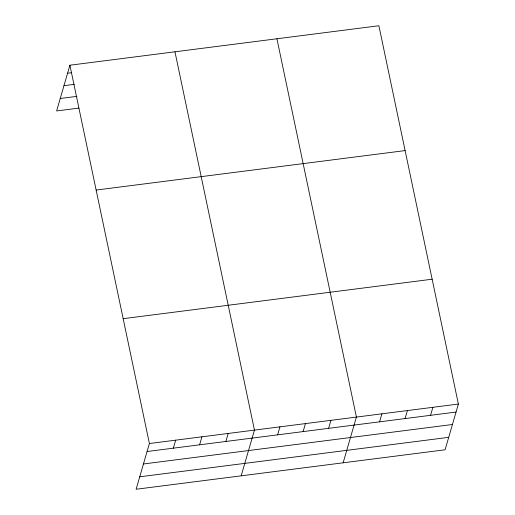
<?xml version="1.0" encoding="UTF-8"?>
<svg xmlns="http://www.w3.org/2000/svg" width="515" height="515" viewBox="0 0 515 515"><rect width="100%" height="100%" fill="white"/><g stroke="black" fill="none" stroke-linecap="round" stroke-linejoin="round"><path stroke-width="0.77" d="M69.905 65.218L149.402 443.524L136.115 489.25L445.095 449.782L458.376 404.056L378.885 25.75L69.905 65.218L56.624 110.944L78.904 108.099M173.336 448.172L175.667 440.171M199.601 444.818L201.925 436.817M225.866 441.464L228.19 433.463M241.168 475.828L254.455 430.109L174.958 51.796M277.617 434.853L279.941 426.851M303.11 431.596L305.434 423.594M328.602 428.338L330.926 420.337M343.132 462.805L356.412 417.079L276.922 38.773M379.581 421.83L381.905 413.828M405.073 418.573L407.397 410.571M430.559 415.315L432.89 407.314M67.581 73.22L71.559 72.712M63.963 85.67L74.315 84.344M60.242 98.494L76.954 96.357M96.138 190.061L405.118 150.592M123.169 318.682L432.143 279.214M149.402 443.524L458.376 404.056M147.078 451.526L456.052 412.058M143.46 463.976L452.434 424.508M139.732 476.8L448.707 437.332"/></g></svg>
